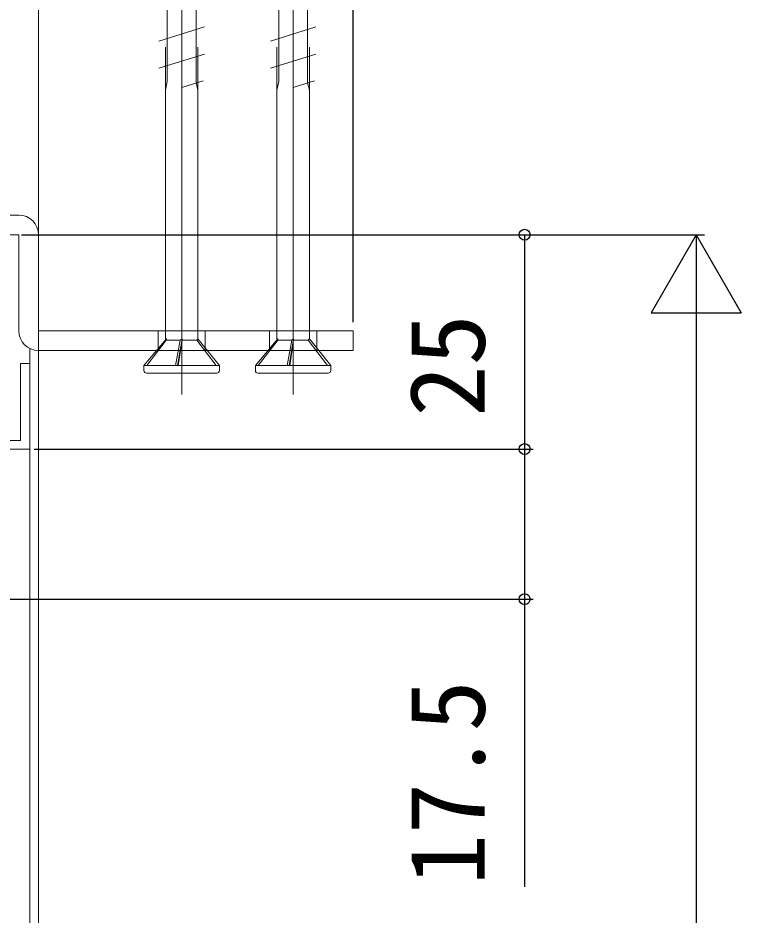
# Model space of a CAD drawing. Units: millimetres, scale not verified. Extents: x -525 to 525, y -783 to 779.
# Drawn here: x -106.2 to -21.9, y 423.4 to 528.1 of the extents above; entities that cross this region are included whole.
import ezdxf
from ezdxf.enums import TextEntityAlignment as Align

# ---------------------------------------------------------------- set-up
doc = ezdxf.new("R2010")
doc.units = ezdxf.units.MM
doc.header["$LTSCALE"] = 4
for name, color, linetype, lineweight in [('0-2_YKK_11', 211, 'Continuous', 18), ('0-4_YKK_12', 2, 'Continuous', 18), ('0-5_YKK_13', 4, 'Continuous', 18)]:
    doc.layers.add(name, color=color, linetype=linetype, lineweight=lineweight)
doc.layers.add('0-6_YKK_D', color=6, linetype='Continuous')
doc.styles.add('ＭＳ ゴシック', font='')
doc.styles.get('ＭＳ ゴシック').set_extended_font_data('MS Gothic')

msp = doc.modelspace()

# ---------------------------------------------------------------- linework, layer by layer
at = {"layer": '0-2_YKK_11'}
msp.add_lwpolyline([(-123.348, 478.974), (-123.348, 461.274), (-125.348, 461.274), (-125.348, 462.074), (-130.348, 462.074), (-130.348, 460.274), (-122.148, 460.274), (-122.148, 477.774), (-104.848, 477.774), (-104.848, 487.774), (-105.948, 487.774), (-105.948, 478.774), (-108.848, 478.774), (-108.848, 482.862), (-109.404, 483.823), (-109.848, 483.704), (-109.848, 478.974), (-121.048, 478.974), (-121.048, 488.706), (-121.498, 488.823), (-122.611, 486.82), (-122.348, 486.374), (-122.048, 486.074), (-122.048, 478.974)], close=True, dxfattribs=at)
at = {"layer": '0-4_YKK_12'}
for p, q in [((-103.848, 643.46), (-103.849, -0.79)), ((-87.148, 487.323), (-87.148, 493.823)), ((-74.148, 487.323), (-74.148, 493.823)), ((-104.848, 489.502), (-104.848, 274.193))]:
    msp.add_line(p, q, dxfattribs=at)
at = {"layer": '0-5_YKK_13'}
for p, q in [((-87.148, 484.138), (-87.148, 589.138)), ((-74.148, 484.138), (-74.148, 589.138)), ((-88.823, 522.489), (-88.823, 573.246)), ((-85.473, 520.47), (-85.473, 572.689)), ((-75.823, 522.489), (-75.823, 573.246)), ((-72.473, 520.47), (-72.473, 572.689)), ((-89.798, 525.367), (-84.498, 527.009)), ((-76.798, 525.367), (-71.498, 527.009)), ((-89.048, 524.638), (-89.048, 490.517)), ((-85.248, 490.654), (-85.248, 524.638)), ((-76.048, 524.638), (-76.048, 490.517)), ((-72.248, 490.654), (-72.248, 524.638)), ((-89.798, 522.187), (-84.498, 523.829)), ((-76.798, 522.187), (-71.498, 523.829)), ((-88.823, 520.654), (-88.823, 522.489)), ((-75.823, 520.654), (-75.823, 522.489)), ((-89.048, 519.638), (-88.823, 520.654)), ((-87.148, 519.952), (-84.637, 520.729)), ((-85.248, 519.638), (-85.453, 520.477)), ((-76.048, 519.638), (-75.823, 520.654)), ((-74.148, 519.952), (-71.637, 520.729)), ((-72.248, 519.638), (-72.453, 520.477)), ((-89.898, 489.273), (-89.898, 491.573)), ((-84.398, 489.273), (-84.398, 491.573)), ((-76.898, 489.273), (-76.898, 491.573)), ((-71.398, 489.273), (-71.398, 491.573)), ((-91.548, 487.538), (-88.933, 490.654)), ((-91.232, 487.538), (-88.94, 490.482)), ((-88.94, 490.482), (-88.933, 490.654)), ((-87.318, 490.482), (-88.94, 490.482)), ((-87.861, 487.538), (-87.318, 490.482)), ((-87.092, 490.654), (-87.618, 487.538)), ((-87.542, 487.538), (-87.102, 490.482)), ((-87.318, 490.482), (-87.092, 490.654)), ((-87.102, 490.482), (-87.092, 490.654)), ((-85.399, 490.482), (-87.102, 490.482)), ((-85.248, 490.654), (-85.399, 490.482)), ((-83.125, 487.538), (-85.399, 490.482)), ((-82.748, 487.538), (-85.248, 490.654)), ((-78.548, 487.538), (-75.933, 490.654)), ((-78.232, 487.538), (-75.94, 490.482)), ((-75.94, 490.482), (-75.933, 490.654)), ((-74.318, 490.482), (-75.94, 490.482)), ((-74.861, 487.538), (-74.318, 490.482)), ((-74.092, 490.654), (-74.618, 487.538)), ((-74.542, 487.538), (-74.102, 490.482)), ((-74.318, 490.482), (-74.092, 490.654)), ((-74.102, 490.482), (-74.092, 490.654)), ((-72.399, 490.482), (-74.102, 490.482)), ((-72.248, 490.654), (-72.399, 490.482)), ((-70.125, 487.538), (-72.399, 490.482)), ((-69.748, 487.538), (-72.248, 490.654)), ((-91.548, 487.538), (-82.748, 487.538)), ((-91.548, 487.538), (-91.548, 486.938)), ((-83.048, 486.638), (-91.248, 486.638)), ((-82.748, 486.938), (-82.748, 487.538)), ((-78.548, 487.538), (-69.748, 487.538)), ((-78.548, 487.538), (-78.548, 486.938)), ((-70.048, 486.638), (-78.248, 486.638)), ((-69.748, 486.938), (-69.748, 487.538))]:
    msp.add_line(p, q, dxfattribs=at)
at = {"layer": '0-5_YKK_13', "color": 80}
for p, q in [((-199.148, 505.074), (-106.148, 505.074)), ((-103.848, 502.774), (-103.848, 491.573)), ((-103.848, 491.573), (-67.148, 491.573)), ((-67.148, 491.573), (-67.148, 489.273)), ((-103.848, 489.273), (-67.148, 489.273))]:
    msp.add_line(p, q, dxfattribs=at)
msp.add_lwpolyline([(-199.148, 502.774), (-106.148, 502.774), (-106.148, 491.573)], dxfattribs=at)
for centre, start, end in [((-106.148, 502.774), 0, 90), ((-103.848, 491.573), 180, 270)]:
    msp.add_arc(centre, 2.3, start, end, dxfattribs=at)
at = {"layer": '0-5_YKK_13'}
for centre, start, end in [((-91.248, 486.938), 180, 270), ((-83.048, 486.938), 270, 0), ((-78.248, 486.938), 180, 270), ((-70.048, 486.938), 270, 0)]:
    msp.add_arc(centre, 0.3, start, end, dxfattribs=at)
at = {"layer": '0-6_YKK_D'}
for p, q in [((-67.148, 492.573), (-67.148, 601.773)), ((-105.823, 502.774), (-46.148, 502.774)), ((-105.823, 502.773), (-26.148, 502.773)), ((-47.148, 502.774), (-47.148, 477.774)), ((-27.148, 502.773), (-32.398, 493.68)), ((-27.148, 502.773), (-21.898, 493.68)), ((-27.148, 502.773), (-27.148, 484.587)), ((-32.398, 493.68), (-21.898, 493.68)), ((-27.148, 492.273), (-27.148, 69.117)), ((-104.348, 477.774), (-46.148, 477.774)), ((-104.348, 477.774), (-46.148, 477.774)), ((-121.648, 460.274), (-46.148, 460.274))]:
    msp.add_line(p, q, dxfattribs=at)
msp.add_lwpolyline([(-47.148, 477.774), (-47.148, 460.274), (-47.148, 426.724)], dxfattribs=at)
for centre in [(-47.148, 502.774), (-47.148, 477.774), (-47.148, 477.774), (-47.148, 460.274)]:
    msp.add_circle(centre, 0.637, dxfattribs=at)

# ---------------------------------------------------------------- texts
at = {"layer": '0-6_YKK_D', "style": 'ＭＳ ゴシック'}
for s, p in [('25', (-49.148, 481.547)), ('17.5', (-49.148, 426.883))]:
    msp.add_text(s, height=8.798, rotation=90, dxfattribs=at).set_placement(p, align=Align.BOTTOM_LEFT)

doc.saveas('drawing.dxf')
